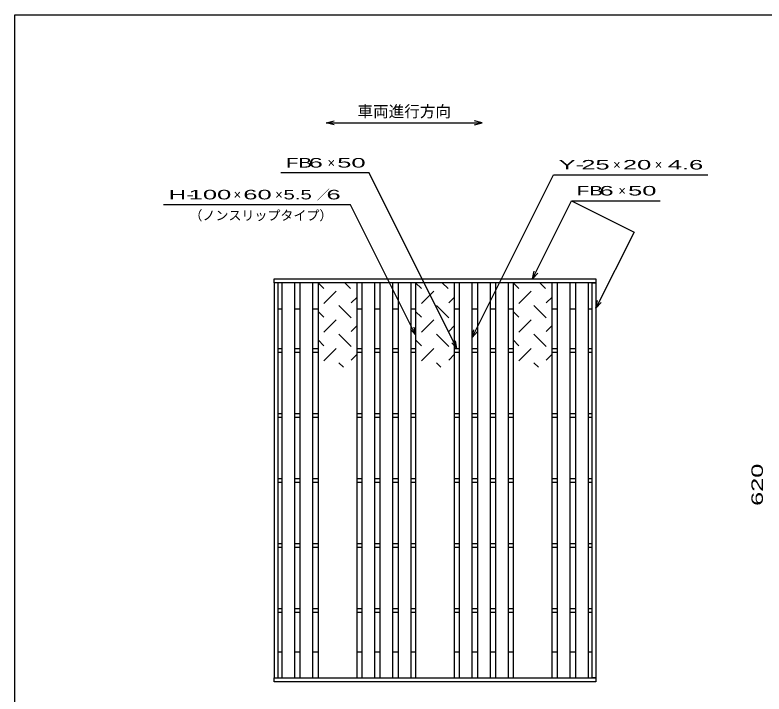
# Model space of a CAD drawing. Units: millimetres at full size, sheet at 1:8; details may follow other scales. Extents: x -1456 to 1379, y -1028 to 847.
# Drawn here: x -1389 to -236, y -198 to 847 of the extents above; entities that cross this region are included whole.
import ezdxf
from ezdxf.enums import TextEntityAlignment as Align

# ---------------------------------------------------------------- set-up
doc = ezdxf.new("R2010")
doc.units = ezdxf.units.MM
doc.header["$LTSCALE"] = 8
for name, color, linetype, lineweight in [('0_2', 150, 'Continuous', 25), ('16', 3, 'Continuous', 25), ('22', 4, 'Continuous', 25)]:
    doc.layers.add(name, color=color, linetype=linetype, lineweight=lineweight)
doc.styles.add('ベクトル', font='')
doc.styles.get('ベクトル').set_extended_font_data('ベクトル')

msp = doc.modelspace()

# ---------------------------------------------------------------- linework, layer by layer
at = {"layer": '0_2'}
for p, q in [((-1388.8, -912.8), (-1388.8, 847.2)), ((-1388.8, 847.2), (1379.2, 847.2))]:
    msp.add_line(p, q, dxfattribs=at)
at = {"layer": '16'}
for p, q in [((-989.9, 441.2), (-494.9, 441.2)), ((-989.9, 435.2), (-989.9, 441.2)), ((-494.9, 441.2), (-494.9, 435.2)), ((-494.9, 435.2), (-989.9, 435.2)), ((-989.9, 435.2), (-989.9, -172.8)), ((-983.9, 435.2), (-989.9, 435.2)), ((-983.9, -172.8), (-983.9, 435.2)), ((-978.4, 435.2), (-978.4, -172.8)), ((-958.4, 435.2), (-978.4, 435.2)), ((-958.4, -172.8), (-958.4, 435.2)), ((-950.4, 435.2), (-950.4, -172.8)), ((-930.4, 435.2), (-950.4, 435.2)), ((-930.4, -172.8), (-930.4, 435.2)), ((-922.4, 435.2), (-922.4, -172.8)), ((-862.4, 435.2), (-922.4, 435.2)), ((-913.4, 426.2), (-922.4, 435.2)), ((-872.4, 426.2), (-881.4, 435.2)), ((-862.4, -172.8), (-862.4, 435.2)), ((-855.4, 435.2), (-855.4, -172.8)), ((-835.4, 435.2), (-855.4, 435.2)), ((-835.4, -172.8), (-835.4, 435.2)), ((-827.4, 435.2), (-827.4, -172.8)), ((-807.4, 435.2), (-827.4, 435.2)), ((-807.4, -172.8), (-807.4, 435.2)), ((-799.4, 435.2), (-799.4, -172.8)), ((-779.4, 435.2), (-799.4, 435.2)), ((-779.4, -172.8), (-779.4, 435.2)), ((-772.4, 435.2), (-772.4, -172.8)), ((-712.4, 435.2), (-772.4, 435.2)), ((-763.4, 426.2), (-772.4, 435.2)), ((-722.4, 426.2), (-731.4, 435.2)), ((-712.4, -172.8), (-712.4, 435.2)), ((-705.4, 435.2), (-705.4, -172.8)), ((-685.4, 435.2), (-705.4, 435.2)), ((-685.4, -172.8), (-685.4, 435.2)), ((-677.4, 435.2), (-677.4, -172.8)), ((-657.4, 435.2), (-677.4, 435.2)), ((-657.4, -172.8), (-657.4, 435.2)), ((-649.4, 435.2), (-649.4, -172.8)), ((-629.4, 435.2), (-649.4, 435.2)), ((-629.4, -172.8), (-629.4, 435.2)), ((-622.4, 435.2), (-622.4, -172.8)), ((-562.4, 435.2), (-622.4, 435.2)), ((-613.4, 426.2), (-622.4, 435.2)), ((-572.4, 426.2), (-581.4, 435.2)), ((-562.4, -172.8), (-562.4, 435.2)), ((-554.4, 435.2), (-554.4, -172.8)), ((-534.4, 435.2), (-554.4, 435.2)), ((-534.4, -172.8), (-534.4, 435.2)), ((-526.4, 435.2), (-526.4, -172.8)), ((-506.4, 435.2), (-526.4, 435.2)), ((-506.4, -172.8), (-506.4, 435.2)), ((-500.9, -172.8), (-500.9, 435.2)), ((-500.9, 435.2), (-494.9, 435.2)), ((-494.9, 435.2), (-494.9, -172.8)), ((-913.4, 403.2), (-894.4, 422.2)), ((-763.4, 403.2), (-744.4, 422.2)), ((-613.4, 403.2), (-594.4, 422.2)), ((-871.4, 404.2), (-862.4, 413.2)), ((-721.4, 404.2), (-712.4, 413.2)), ((-571.4, 404.2), (-562.4, 413.2)), ((-983.9, 395.2), (-978.4, 395.2)), ((-983.9, 395.2), (-978.4, 395.2)), ((-958.4, 395.2), (-950.4, 395.2)), ((-958.4, 395.2), (-950.4, 395.2)), ((-930.4, 395.2), (-922.4, 395.2)), ((-930.4, 395.2), (-922.4, 395.2)), ((-871.4, 381.2), (-890.4, 400.2)), ((-862.4, 395.2), (-855.4, 395.2)), ((-835.4, 395.2), (-827.4, 395.2)), ((-807.4, 395.2), (-799.4, 395.2)), ((-779.4, 395.2), (-772.4, 395.2)), ((-721.4, 381.2), (-740.4, 400.2)), ((-712.4, 395.2), (-705.4, 395.2)), ((-685.4, 395.2), (-677.4, 395.2)), ((-657.4, 395.2), (-649.4, 395.2)), ((-629.4, 395.2), (-622.4, 395.2)), ((-571.4, 381.2), (-590.4, 400.2)), ((-562.4, 395.2), (-554.4, 395.2)), ((-562.4, 395.2), (-554.4, 395.2)), ((-534.4, 395.2), (-526.4, 395.2)), ((-534.4, 395.2), (-526.4, 395.2)), ((-506.4, 395.2), (-500.9, 395.2)), ((-506.4, 395.2), (-500.9, 395.2)), ((-913.4, 382.2), (-922.4, 391.2)), ((-763.4, 382.2), (-772.4, 391.2)), ((-613.4, 382.2), (-622.4, 391.2)), ((-913.4, 359.2), (-894.4, 378.2)), ((-871.4, 360.2), (-862.4, 369.2)), ((-763.4, 359.2), (-744.4, 378.2)), ((-721.4, 360.2), (-712.4, 369.2)), ((-613.4, 359.2), (-594.4, 378.2)), ((-571.4, 360.2), (-562.4, 369.2)), ((-913.4, 338.2), (-922.4, 347.2)), ((-871.4, 337.2), (-890.4, 356.2)), ((-763.4, 338.2), (-772.4, 347.2)), ((-721.4, 337.2), (-740.4, 356.2)), ((-613.4, 338.2), (-622.4, 347.2)), ((-571.4, 337.2), (-590.4, 356.2)), ((-983.9, 334.2), (-978.4, 334.2)), ((-983.9, 328.2), (-978.4, 328.2)), ((-958.4, 334.2), (-950.4, 334.2)), ((-958.4, 328.2), (-950.4, 328.2)), ((-930.4, 334.2), (-922.4, 334.2)), ((-930.4, 328.2), (-922.4, 328.2)), ((-913.4, 315.2), (-894.4, 334.2)), ((-871.4, 316.2), (-862.4, 325.2)), ((-862.4, 334.2), (-855.4, 334.2)), ((-862.4, 328.2), (-855.4, 328.2)), ((-835.4, 334.2), (-827.4, 334.2)), ((-835.4, 328.2), (-827.4, 328.2)), ((-807.4, 334.2), (-799.4, 334.2)), ((-807.4, 328.2), (-799.4, 328.2)), ((-779.4, 334.2), (-772.4, 334.2)), ((-779.4, 328.2), (-772.4, 328.2)), ((-763.4, 315.2), (-744.4, 334.2)), ((-721.4, 316.2), (-712.4, 325.2)), ((-712.4, 334.2), (-705.4, 334.2)), ((-712.4, 328.2), (-705.4, 328.2)), ((-685.4, 334.2), (-677.4, 334.2)), ((-685.4, 328.2), (-677.4, 328.2)), ((-657.4, 334.2), (-649.4, 334.2)), ((-657.4, 328.2), (-649.4, 328.2)), ((-629.4, 334.2), (-622.4, 334.2)), ((-629.4, 328.2), (-622.4, 328.2)), ((-613.4, 315.2), (-594.4, 334.2)), ((-571.4, 316.2), (-562.4, 325.2)), ((-562.4, 334.2), (-554.4, 334.2)), ((-562.4, 328.2), (-554.4, 328.2)), ((-534.4, 334.2), (-526.4, 334.2)), ((-534.4, 328.2), (-526.4, 328.2)), ((-506.4, 334.2), (-500.9, 334.2)), ((-506.4, 328.2), (-500.9, 328.2)), ((-883.4, 305.2), (-890.4, 312.2)), ((-733.4, 305.2), (-740.4, 312.2)), ((-583.4, 305.2), (-590.4, 312.2)), ((-983.9, 234.2), (-978.4, 234.2)), ((-958.4, 234.2), (-950.4, 234.2)), ((-930.4, 234.2), (-922.4, 234.2)), ((-862.4, 234.2), (-855.4, 234.2)), ((-835.4, 234.2), (-827.4, 234.2)), ((-807.4, 234.2), (-799.4, 234.2)), ((-779.4, 234.2), (-772.4, 234.2)), ((-712.4, 234.2), (-705.4, 234.2)), ((-685.4, 234.2), (-677.4, 234.2)), ((-657.4, 234.2), (-649.4, 234.2)), ((-629.4, 234.2), (-622.4, 234.2)), ((-562.4, 234.2), (-554.4, 234.2)), ((-534.4, 234.2), (-526.4, 234.2)), ((-506.4, 234.2), (-500.9, 234.2)), ((-983.9, 228.2), (-978.4, 228.2)), ((-958.4, 228.2), (-950.4, 228.2)), ((-930.4, 228.2), (-922.4, 228.2)), ((-862.4, 228.2), (-855.4, 228.2)), ((-835.4, 228.2), (-827.4, 228.2)), ((-807.4, 228.2), (-799.4, 228.2)), ((-779.4, 228.2), (-772.4, 228.2)), ((-712.4, 228.2), (-705.4, 228.2)), ((-685.4, 228.2), (-677.4, 228.2)), ((-657.4, 228.2), (-649.4, 228.2)), ((-629.4, 228.2), (-622.4, 228.2)), ((-562.4, 228.2), (-554.4, 228.2)), ((-534.4, 228.2), (-526.4, 228.2)), ((-506.4, 228.2), (-500.9, 228.2)), ((-983.9, 134.2), (-978.4, 134.2)), ((-983.9, 128.2), (-978.4, 128.2)), ((-958.4, 134.2), (-950.4, 134.2)), ((-958.4, 128.2), (-950.4, 128.2)), ((-930.4, 134.2), (-922.4, 134.2)), ((-930.4, 128.2), (-922.4, 128.2)), ((-862.4, 134.2), (-855.4, 134.2)), ((-862.4, 128.2), (-855.4, 128.2)), ((-835.4, 134.2), (-827.4, 134.2)), ((-835.4, 128.2), (-827.4, 128.2)), ((-807.4, 134.2), (-799.4, 134.2)), ((-807.4, 128.2), (-799.4, 128.2)), ((-779.4, 134.2), (-772.4, 134.2)), ((-779.4, 128.2), (-772.4, 128.2)), ((-712.4, 134.2), (-705.4, 134.2)), ((-712.4, 128.2), (-705.4, 128.2)), ((-685.4, 134.2), (-677.4, 134.2)), ((-685.4, 128.2), (-677.4, 128.2)), ((-657.4, 134.2), (-649.4, 134.2)), ((-657.4, 128.2), (-649.4, 128.2)), ((-629.4, 134.2), (-622.4, 134.2)), ((-629.4, 128.2), (-622.4, 128.2)), ((-562.4, 134.2), (-554.4, 134.2)), ((-562.4, 128.2), (-554.4, 128.2)), ((-534.4, 134.2), (-526.4, 134.2)), ((-534.4, 128.2), (-526.4, 128.2)), ((-506.4, 134.2), (-500.9, 134.2)), ((-506.4, 128.2), (-500.9, 128.2)), ((-983.9, 34.2), (-978.4, 34.2)), ((-983.9, 28.2), (-978.4, 28.2)), ((-958.4, 34.2), (-950.4, 34.2)), ((-958.4, 28.2), (-950.4, 28.2)), ((-930.4, 34.2), (-922.4, 34.2)), ((-930.4, 28.2), (-922.4, 28.2)), ((-862.4, 34.2), (-855.4, 34.2)), ((-862.4, 28.2), (-855.4, 28.2)), ((-835.4, 34.2), (-827.4, 34.2)), ((-835.4, 28.2), (-827.4, 28.2)), ((-807.4, 34.2), (-799.4, 34.2)), ((-807.4, 28.2), (-799.4, 28.2)), ((-779.4, 34.2), (-772.4, 34.2)), ((-779.4, 28.2), (-772.4, 28.2)), ((-712.4, 34.2), (-705.4, 34.2)), ((-712.4, 28.2), (-705.4, 28.2)), ((-685.4, 34.2), (-677.4, 34.2)), ((-685.4, 28.2), (-677.4, 28.2)), ((-657.4, 34.2), (-649.4, 34.2)), ((-657.4, 28.2), (-649.4, 28.2)), ((-629.4, 34.2), (-622.4, 34.2)), ((-629.4, 28.2), (-622.4, 28.2)), ((-562.4, 34.2), (-554.4, 34.2)), ((-562.4, 28.2), (-554.4, 28.2)), ((-534.4, 34.2), (-526.4, 34.2)), ((-534.4, 28.2), (-526.4, 28.2)), ((-506.4, 34.2), (-500.9, 34.2)), ((-506.4, 28.2), (-500.9, 28.2)), ((-983.9, -65.8), (-978.4, -65.8)), ((-958.4, -65.8), (-950.4, -65.8)), ((-930.4, -65.8), (-922.4, -65.8)), ((-862.4, -65.8), (-855.4, -65.8)), ((-835.4, -65.8), (-827.4, -65.8)), ((-807.4, -65.8), (-799.4, -65.8)), ((-779.4, -65.8), (-772.4, -65.8)), ((-712.4, -65.8), (-705.4, -65.8)), ((-685.4, -65.8), (-677.4, -65.8)), ((-657.4, -65.8), (-649.4, -65.8)), ((-629.4, -65.8), (-622.4, -65.8)), ((-562.4, -65.8), (-554.4, -65.8)), ((-534.4, -65.8), (-526.4, -65.8)), ((-506.4, -65.8), (-500.9, -65.8)), ((-983.9, -71.8), (-978.4, -71.8)), ((-958.4, -71.8), (-950.4, -71.8)), ((-930.4, -71.8), (-922.4, -71.8)), ((-862.4, -71.8), (-855.4, -71.8)), ((-835.4, -71.8), (-827.4, -71.8)), ((-807.4, -71.8), (-799.4, -71.8)), ((-779.4, -71.8), (-772.4, -71.8)), ((-712.4, -71.8), (-705.4, -71.8)), ((-685.4, -71.8), (-677.4, -71.8)), ((-657.4, -71.8), (-649.4, -71.8)), ((-629.4, -71.8), (-622.4, -71.8)), ((-562.4, -71.8), (-554.4, -71.8)), ((-534.4, -71.8), (-526.4, -71.8)), ((-506.4, -71.8), (-500.9, -71.8)), ((-983.9, -132.8), (-978.4, -132.8)), ((-983.9, -132.8), (-978.4, -132.8)), ((-958.4, -132.8), (-950.4, -132.8)), ((-958.4, -132.8), (-950.4, -132.8)), ((-930.4, -132.8), (-922.4, -132.8)), ((-930.4, -132.8), (-922.4, -132.8)), ((-862.4, -132.8), (-855.4, -132.8)), ((-835.4, -132.8), (-827.4, -132.8)), ((-807.4, -132.8), (-799.4, -132.8)), ((-779.4, -132.8), (-772.4, -132.8)), ((-712.4, -132.8), (-705.4, -132.8)), ((-685.4, -132.8), (-677.4, -132.8)), ((-657.4, -132.8), (-649.4, -132.8)), ((-629.4, -132.8), (-622.4, -132.8)), ((-562.4, -132.8), (-554.4, -132.8)), ((-562.4, -132.8), (-554.4, -132.8)), ((-534.4, -132.8), (-526.4, -132.8)), ((-534.4, -132.8), (-526.4, -132.8)), ((-506.4, -132.8), (-500.9, -132.8)), ((-506.4, -132.8), (-500.9, -132.8)), ((-989.9, -172.8), (-494.9, -172.8)), ((-989.9, -178.8), (-989.9, -172.8)), ((-989.9, -172.8), (-983.9, -172.8)), ((-978.4, -172.8), (-958.4, -172.8)), ((-950.4, -172.8), (-930.4, -172.8)), ((-922.4, -172.8), (-862.4, -172.8)), ((-855.4, -172.8), (-835.4, -172.8)), ((-827.4, -172.8), (-807.4, -172.8)), ((-799.4, -172.8), (-779.4, -172.8)), ((-772.4, -172.8), (-712.4, -172.8)), ((-705.4, -172.8), (-685.4, -172.8)), ((-677.4, -172.8), (-657.4, -172.8)), ((-649.4, -172.8), (-629.4, -172.8)), ((-622.4, -172.8), (-562.4, -172.8)), ((-554.4, -172.8), (-534.4, -172.8)), ((-526.4, -172.8), (-506.4, -172.8)), ((-494.9, -172.8), (-500.9, -172.8)), ((-494.9, -172.8), (-494.9, -178.8)), ((-494.9, -178.8), (-989.9, -178.8))]:
    msp.add_line(p, q, dxfattribs=at)
at = {"layer": '22'}
for p, q in [((-909.9, 681.2), (-897.9, 684.4)), ((-897.9, 678), (-909.9, 681.2)), ((-909.9, 681.2), (-669.9, 681.2)), ((-669.9, 681.2), (-681.9, 684.4)), ((-681.9, 678), (-669.9, 681.2)), ((-843.9, 604.2), (-979.9, 604.2)), ((-708.9, 334.2), (-843.9, 604.2)), ((-685.4, 351.2), (-560.4, 601.2)), ((-560.4, 601.2), (-323.013, 601.2)), ((-872.4, 555.2), (-1160.4, 555.2)), ((-772.4, 355.2), (-872.4, 555.2)), ((-592.4, 441.2), (-532.4, 561.2)), ((-532.4, 561.2), (-396.4, 561.2)), ((-532.4, 561.2), (-436.4, 513.2)), ((-436.4, 513.2), (-494.9, 396.2)), ((-592.4, 441.2), (-590, 452.88)), ((-592.4, 441.2), (-584.4, 450)), ((-494.9, 396.2), (-492.5, 407.88)), ((-494.9, 396.2), (-486.9, 405)), ((-772.4, 355.2), (-780.4, 364)), ((-772.4, 355.2), (-774.8, 366.88)), ((-685.4, 351.2), (-683, 362.88)), ((-685.4, 351.2), (-677.4, 360)), ((-708.9, 334.2), (-711.3, 345.88)), ((-708.9, 334.2), (-716.9, 343))]:
    msp.add_line(p, q, dxfattribs=at)

# ---------------------------------------------------------------- texts
at = {"layer": '22', "color": 2, "style": 'ベクトル'}
for s, height, p in [('車両進行方向', 17.6, (-861.9, 698.8)), ('×', 14.66, (-907.9, 619.8)), ('×', 14.66, (-468.4, 616.8)), ('×', 14.66, (-404.4, 616.8)), ('／', 14.66, (-924.4, 570.8)), ('×', 14.66, (-460.4, 576.8)), ('×', 14.66, (-1052.4, 570.8)), ('×', 14.66, (-988.4, 570.8)), ('（ノンスリップタイプ）', 14.66, (-1120.4, 538.8))]:
    msp.add_text(s, height=height, dxfattribs=at).set_placement(p, align=Align.MIDDLE_LEFT)
for s, width, p in [('FB', 1.6, (-971.9, 619.8)), (' 6 ', 2, (-947.9, 619.8)), (' 50 ', 2, (-903.9, 619.8)), ('Y-', 2, (-552.4, 616.8)), (' 25 ', 2, (-528.4, 616.8)), (' 20 ', 2, (-464.4, 616.8)), ('4.6', 2, (-384.4, 616.8)), ('H-', 1.9, (-1152.4, 570.8)), (' 100 ', 2, (-1132.4, 570.8)), (' 60 ', 2, (-1048.4, 570.8)), (' 5.5 ', 1.6, (-984.4, 570.8)), (' 6 ', 2, (-920.4, 570.8)), ('FB', 1.6, (-524.4, 576.8)), (' 6 ', 2, (-500.4, 576.8)), (' 50 ', 2, (-456.4, 576.8))]:
    msp.add_text(s, height=14.66, dxfattribs=dict(at, width=width)).set_placement(p, align=Align.MIDDLE_LEFT)
at = {"layer": '22', "color": 2, "style": 'ベクトル', "width": 1.65}
msp.add_text(' 620 ', height=17.6, rotation=90, dxfattribs=at).set_placement((-246.9, 81.2), align=Align.MIDDLE_LEFT)

doc.saveas('drawing.dxf')
